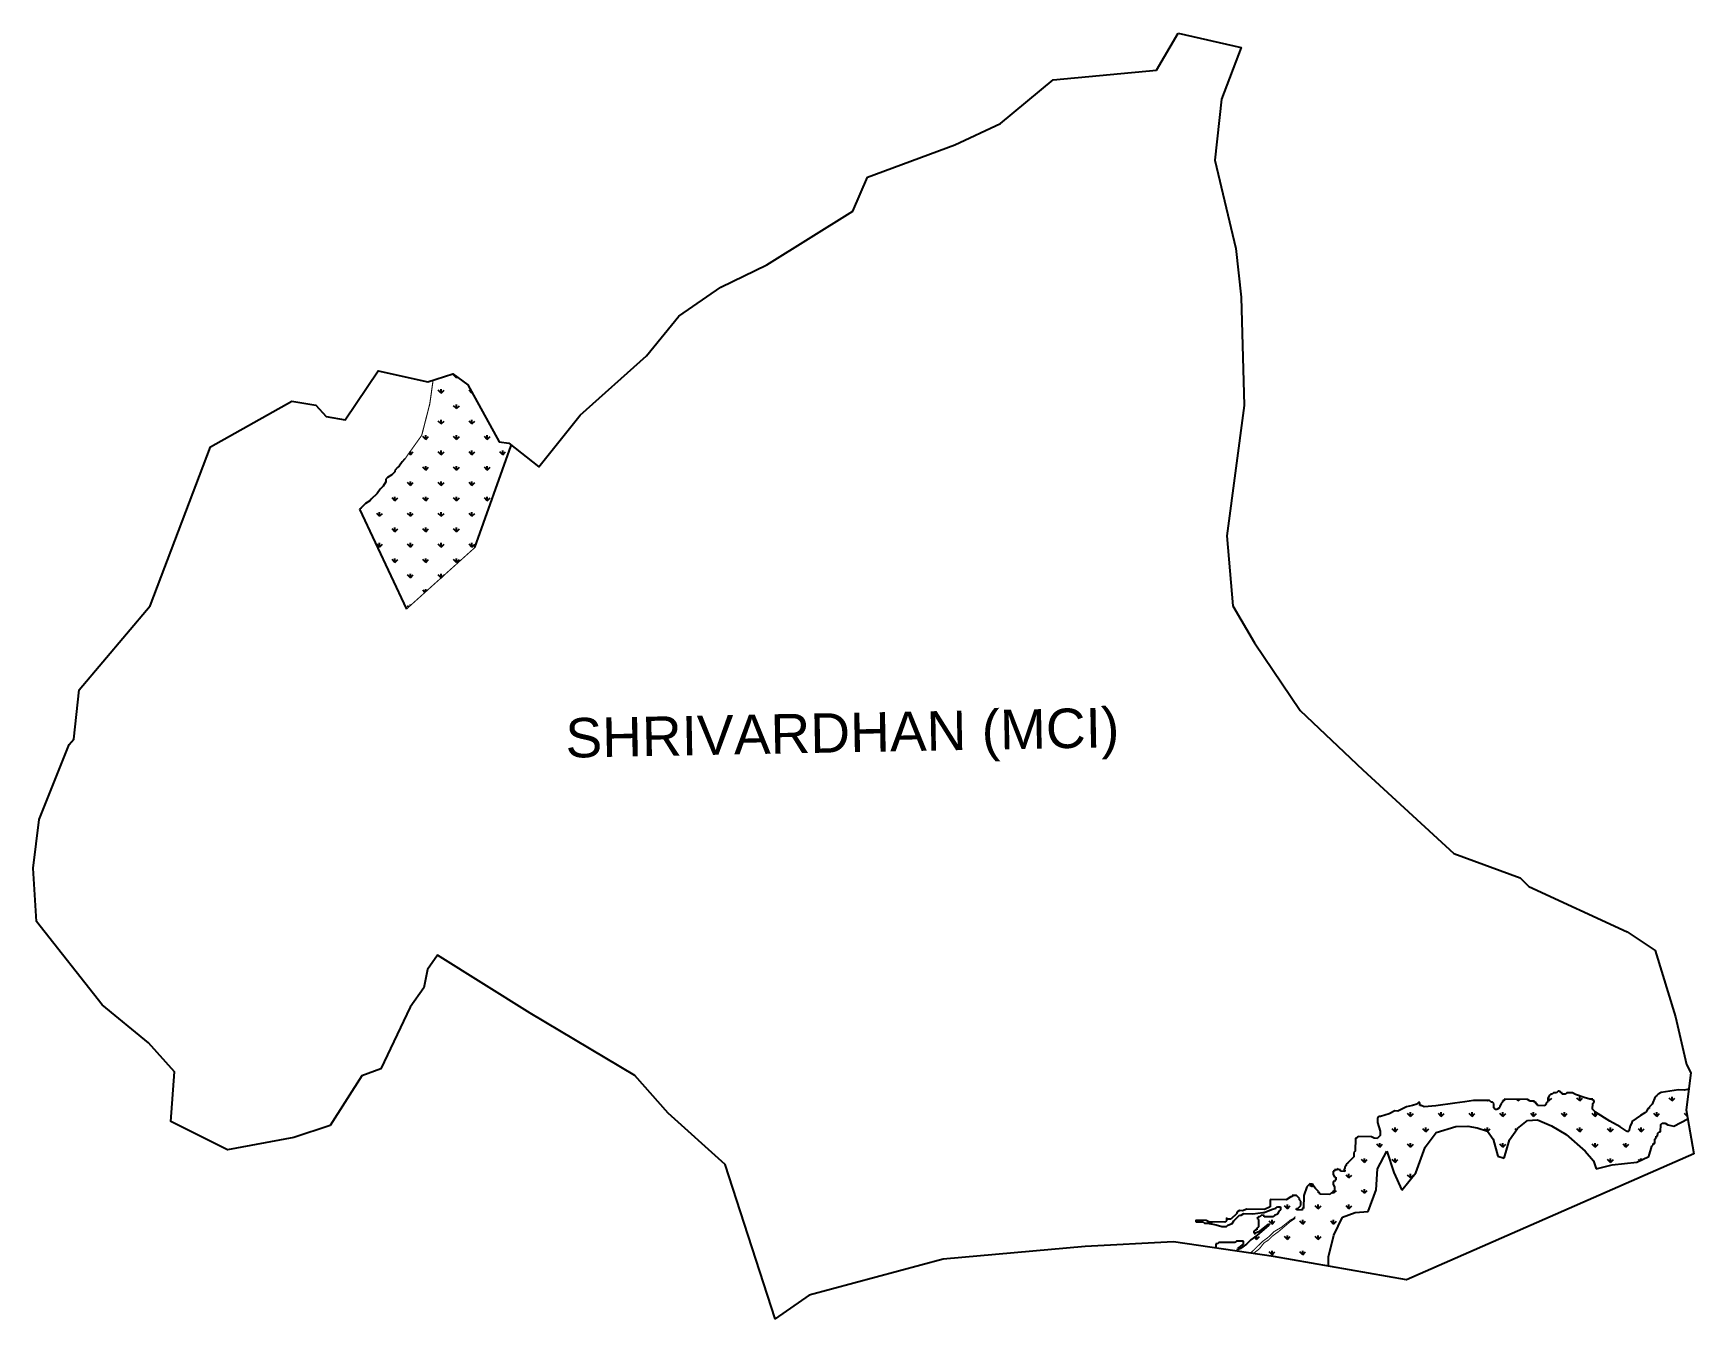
# Model space of a CAD drawing. Header units: metres. Extents: x 287290 to 291869, y 1996410 to 1999955.
import ezdxf

# ---------------------------------------------------------------- set-up
doc = ezdxf.new("R2010")
doc.units = ezdxf.units.M
doc.header["$MEASUREMENT"] = 0
for name, color, linetype in [('MANGROOVES', 112, 'Continuous'), ('village', 3, 'Continuous'), ('VILLAGE NAME', 250, 'Continuous')]:
    doc.layers.add(name, color=color, linetype=linetype)
doc.styles.get("Standard").update_dxf_attribs({"font": 'simplex.shx'})

msp = doc.modelspace()

# ---------------------------------------------------------------- linework, layer by layer
at = {"color": 3, "flags": 128}
msp.add_lwpolyline([(290386.9, 1999852.9), (290447.2, 1999955.2)], dxfattribs=at)
at = {"layer": 'MANGROOVES', "linetype": 'Continuous'}
for p, q in [((288457.1, 1999005), (288449.2, 1999013)), ((288457.1, 1999005), (288457.1, 1999009)), ((288457.1, 1999005), (288459.4, 1999007.3)), ((288414.7, 1998962.6), (288406.8, 1998970.5)), ((288414.7, 1998962.6), (288414.7, 1998973.8)), ((288414.7, 1998962.6), (288422.7, 1998970.5)), ((288499.6, 1998962.6), (288491.6, 1998970.5)), ((288499.6, 1998962.6), (288499.6, 1998964.6)), ((288499.6, 1998962.6), (288500.3, 1998963.3)), ((288457.1, 1998920.2), (288449.2, 1998928.1)), ((288457.1, 1998920.2), (288457.1, 1998931.4)), ((288457.1, 1998920.2), (288465.1, 1998928.1)), ((288414.7, 1998877.7), (288406.8, 1998885.7)), ((288414.7, 1998877.7), (288414.7, 1998889)), ((288414.7, 1998877.7), (288422.7, 1998885.7)), ((288499.6, 1998877.7), (288491.6, 1998885.7)), ((288499.6, 1998877.7), (288499.6, 1998889)), ((288499.6, 1998877.7), (288507.5, 1998885.7)), ((288372.3, 1998835.3), (288364.3, 1998843.3)), ((288372.3, 1998835.3), (288372.3, 1998846.6)), ((288372.3, 1998835.3), (288380.2, 1998843.3)), ((288457.1, 1998835.3), (288449.2, 1998843.3)), ((288457.1, 1998835.3), (288457.1, 1998846.6)), ((288457.1, 1998835.3), (288465.1, 1998843.3)), ((288542, 1998835.3), (288534, 1998843.3)), ((288542, 1998835.3), (288542, 1998846.6)), ((288542, 1998835.3), (288549.9, 1998843.3)), ((288329.9, 1998792.9), (288325.8, 1998797)), ((288329.9, 1998792.9), (288329.9, 1998802.6)), ((288329.9, 1998792.9), (288337.8, 1998800.8)), ((288414.7, 1998792.9), (288406.8, 1998800.8)), ((288414.7, 1998792.9), (288414.7, 1998804.1)), ((288414.7, 1998792.9), (288422.7, 1998800.8)), ((288499.6, 1998792.9), (288491.6, 1998800.8)), ((288499.6, 1998792.9), (288499.6, 1998804.1)), ((288499.6, 1998792.9), (288507.5, 1998800.8)), ((288584.4, 1998792.9), (288576.5, 1998800.8)), ((288584.4, 1998792.9), (288584.4, 1998804.1)), ((288584.4, 1998792.9), (288592.4, 1998800.8)), ((288329.9, 1998708), (288329.9, 1998719.3)), ((288372.3, 1998750.5), (288364.3, 1998758.4)), ((288372.3, 1998750.5), (288372.3, 1998761.7)), ((288372.3, 1998750.5), (288380.2, 1998758.4)), ((288414.7, 1998708), (288414.7, 1998719.3)), ((288457.1, 1998750.5), (288449.2, 1998758.4)), ((288457.1, 1998750.5), (288457.1, 1998761.7)), ((288457.1, 1998750.5), (288465.1, 1998758.4)), ((288499.6, 1998708), (288499.6, 1998719.3)), ((288542, 1998750.5), (288534, 1998758.4)), ((288542, 1998750.5), (288542, 1998761.7)), ((288542, 1998750.5), (288549.9, 1998758.4)), ((288287.4, 1998665.6), (288279.5, 1998673.6)), ((288287.4, 1998665.6), (288287.4, 1998676.9)), ((288287.4, 1998665.6), (288295.4, 1998673.6)), ((288329.9, 1998708), (288321.9, 1998716)), ((288329.9, 1998708), (288337.8, 1998716)), ((288372.3, 1998665.6), (288364.3, 1998673.6)), ((288372.3, 1998665.6), (288372.3, 1998676.9)), ((288372.3, 1998665.6), (288380.2, 1998673.6)), ((288414.7, 1998708), (288406.8, 1998716)), ((288414.7, 1998708), (288422.7, 1998716)), ((288457.1, 1998665.6), (288449.2, 1998673.6)), ((288457.1, 1998665.6), (288457.1, 1998676.9)), ((288457.1, 1998665.6), (288465.1, 1998673.6)), ((288499.6, 1998708), (288491.6, 1998716)), ((288499.6, 1998708), (288507.5, 1998716)), ((288542, 1998665.6), (288534, 1998673.6)), ((288542, 1998665.6), (288542, 1998676.9)), ((288542, 1998665.6), (288549.9, 1998673.6)), ((288245, 1998623.2), (288237.1, 1998631.1)), ((288245, 1998623.2), (288245, 1998634.4)), ((288245, 1998623.2), (288253, 1998631.1)), ((288329.9, 1998623.2), (288321.9, 1998631.1)), ((288329.9, 1998623.2), (288329.9, 1998634.4)), ((288329.9, 1998623.2), (288337.8, 1998631.1)), ((288414.7, 1998623.2), (288406.8, 1998631.1)), ((288414.7, 1998623.2), (288414.7, 1998634.4)), ((288414.7, 1998623.2), (288422.7, 1998631.1)), ((288499.6, 1998623.2), (288491.6, 1998631.1)), ((288499.6, 1998623.2), (288499.6, 1998634.4)), ((288499.6, 1998623.2), (288507.5, 1998631.1)), ((288287.4, 1998580.7), (288279.5, 1998588.7)), ((288287.4, 1998580.7), (288287.4, 1998592)), ((288287.4, 1998580.7), (288295.4, 1998588.7)), ((288372.3, 1998580.7), (288364.3, 1998588.7)), ((288372.3, 1998580.7), (288372.3, 1998592)), ((288372.3, 1998580.7), (288380.2, 1998588.7)), ((288457.1, 1998580.7), (288449.2, 1998588.7)), ((288457.1, 1998580.7), (288457.1, 1998592)), ((288457.1, 1998580.7), (288465.1, 1998588.7)), ((288245, 1998538.3), (288237.1, 1998546.3)), ((288245, 1998538.3), (288245, 1998549.6)), ((288245, 1998538.3), (288253, 1998546.3)), ((288329.9, 1998538.3), (288321.9, 1998546.3)), ((288329.9, 1998538.3), (288329.9, 1998549.6)), ((288329.9, 1998538.3), (288337.8, 1998546.3)), ((288414.7, 1998538.3), (288406.8, 1998546.3)), ((288414.7, 1998538.3), (288414.7, 1998549.6)), ((288414.7, 1998538.3), (288422.7, 1998546.3)), ((288499.6, 1998538.3), (288491.6, 1998546.3)), ((288499.6, 1998538.3), (288499.6, 1998549.6)), ((288499.6, 1998538.3), (288507.5, 1998546.3)), ((288287.4, 1998495.9), (288279.5, 1998503.9)), ((288287.4, 1998495.9), (288287.4, 1998507.1)), ((288287.4, 1998495.9), (288295.4, 1998503.9)), ((288372.3, 1998495.9), (288364.3, 1998503.9)), ((288372.3, 1998495.9), (288372.3, 1998507.1)), ((288372.3, 1998495.9), (288380.2, 1998503.9)), ((288457.1, 1998495.9), (288449.2, 1998503.9)), ((288457.1, 1998495.9), (288457.1, 1998507.1)), ((288457.1, 1998495.9), (288465.1, 1998503.9)), ((288329.9, 1998453.5), (288321.9, 1998461.4)), ((288329.9, 1998453.5), (288329.9, 1998464.7)), ((288329.9, 1998453.5), (288337.8, 1998461.4)), ((288414.7, 1998453.5), (288406.8, 1998461.4)), ((288414.7, 1998453.5), (288414.7, 1998464.7)), ((288414.7, 1998453.5), (288422.7, 1998461.4)), ((288295.2, 1998418.8), (288295.4, 1998419)), ((288370.1, 1998413.2), (288364.3, 1998419)), ((288372.3, 1998415.2), (288372.3, 1998422.3)), ((288325.4, 1998373.1), (288321.9, 1998376.6)), ((288329.9, 1998377), (288329.9, 1998379.9)), ((291087.6, 1996968.5), (291087.6, 1996979.8)), ((291172.4, 1996968.5), (291172.4, 1996979.8)), ((291257.3, 1996968.5), (291257.3, 1996979.8)), ((291299.7, 1997011), (291298.5, 1997012.1)), ((291299.7, 1997011), (291299.7, 1997012.1)), ((291299.7, 1997011), (291300.8, 1997012.1)), ((291342.1, 1996968.5), (291342.1, 1996979.8)), ((291384.6, 1997011), (291380.5, 1997015.1)), ((291384.6, 1997011), (291384.6, 1997015)), ((291384.6, 1997011), (291388.6, 1997015)), ((291427, 1996968.5), (291427, 1996979.8)), ((291469.4, 1997011), (291465.9, 1997014.5)), ((291469.4, 1997011), (291469.4, 1997022.2)), ((291469.4, 1997011), (291477.4, 1997018.9)), ((291511.8, 1996968.5), (291511.8, 1996979.8)), ((291554.3, 1997011), (291546.3, 1997018.9)), ((291554.3, 1997011), (291554.3, 1997022.2)), ((291554.3, 1997011), (291562.2, 1997018.9)), ((291596.7, 1996968.5), (291596.7, 1996979.8)), ((291766.4, 1996968.5), (291766.4, 1996979.8)), ((291808.8, 1997011), (291800.9, 1997018.9)), ((291808.8, 1997011), (291808.8, 1997022.2)), ((291808.8, 1997011), (291816.8, 1997018.9)), ((291045.2, 1996926.1), (291037.2, 1996934.1)), ((291045.2, 1996926.1), (291045.2, 1996937.4)), ((291045.2, 1996926.1), (291053.1, 1996934.1)), ((291087.6, 1996968.5), (291079.6, 1996976.5)), ((291087.6, 1996968.5), (291095.5, 1996976.5)), ((291130, 1996926.1), (291122, 1996934.1)), ((291130, 1996926.1), (291130, 1996937.4)), ((291130, 1996926.1), (291138, 1996934.1)), ((291172.4, 1996968.5), (291164.5, 1996976.5)), ((291172.4, 1996968.5), (291180.4, 1996976.5)), ((291257.3, 1996968.5), (291249.3, 1996976.5)), ((291257.3, 1996968.5), (291265.2, 1996976.5)), ((291296.7, 1996929.2), (291291.8, 1996934.1)), ((291299.7, 1996928.3), (291299.7, 1996937.4)), ((291300.9, 1996927.3), (291307.7, 1996934.1)), ((291342.1, 1996968.5), (291334.2, 1996976.5)), ((291342.1, 1996968.5), (291350.1, 1996976.5)), ((291379.8, 1996930.9), (291376.6, 1996934.1)), ((291384.6, 1996936.6), (291384.6, 1996937.4)), ((291427, 1996968.5), (291419, 1996976.5)), ((291427, 1996968.5), (291434.9, 1996976.5)), ((291511.8, 1996968.5), (291503.9, 1996976.5)), ((291511.8, 1996968.5), (291519.8, 1996976.5)), ((291554.3, 1996926.1), (291546.3, 1996934.1)), ((291554.3, 1996926.1), (291554.3, 1996937.4)), ((291554.3, 1996926.1), (291562.2, 1996934.1)), ((291596.7, 1996968.5), (291588.7, 1996976.5)), ((291596.7, 1996968.5), (291604.3, 1996976.1)), ((291639.1, 1996926.1), (291631.2, 1996934.1)), ((291639.1, 1996926.1), (291639.1, 1996937.4)), ((291639.1, 1996926.1), (291647.1, 1996934.1)), ((291724, 1996926.1), (291716, 1996934.1)), ((291724, 1996926.1), (291724, 1996937.4)), ((291724, 1996926.1), (291731.9, 1996934.1)), ((291766.4, 1996968.5), (291758.4, 1996976.5)), ((291766.4, 1996968.5), (291774.4, 1996976.5)), ((291850.6, 1996969.2), (291843.3, 1996976.5)), ((291002.7, 1996883.7), (290994.8, 1996891.6)), ((291002.7, 1996883.7), (291002.7, 1996894.9)), ((291002.7, 1996883.7), (291010.7, 1996891.6)), ((291087.6, 1996883.7), (291079.6, 1996891.6)), ((291087.6, 1996883.7), (291087.6, 1996894.9)), ((291087.6, 1996883.7), (291095.5, 1996891.6)), ((291342.1, 1996883.7), (291334.2, 1996891.6)), ((291342.1, 1996883.7), (291342.1, 1996894.9)), ((291342.1, 1996883.7), (291350.1, 1996891.6)), ((291596.7, 1996883.7), (291588.7, 1996891.6)), ((291596.7, 1996883.7), (291596.7, 1996894.9)), ((291596.7, 1996883.7), (291604.6, 1996891.6)), ((291681.5, 1996883.7), (291673.6, 1996891.6)), ((291681.5, 1996883.7), (291681.5, 1996894.9)), ((291681.5, 1996883.7), (291689.5, 1996891.6)), ((290960.3, 1996841.3), (290952.3, 1996849.2)), ((290960.3, 1996841.3), (290960.3, 1996852.5)), ((290960.3, 1996841.3), (290968.3, 1996849.2)), ((291045.2, 1996841.3), (291037.2, 1996849.2)), ((291045.2, 1996841.3), (291045.2, 1996852.5)), ((291045.2, 1996841.3), (291053.1, 1996849.2)), ((291639.1, 1996841.3), (291631.2, 1996849.2)), ((291639.1, 1996841.3), (291639.1, 1996852.5)), ((291639.1, 1996841.3), (291647.1, 1996849.2)), ((291719.3, 1996845.9), (291716, 1996849.2)), ((291724, 1996848.2), (291724, 1996852.5)), ((290917.9, 1996798.8), (290909.9, 1996806.8)), ((290917.9, 1996798.8), (290917.9, 1996810.1)), ((290917.9, 1996798.8), (290925.8, 1996806.8)), ((290995.7, 1996805.9), (290994.8, 1996806.8)), ((291087.6, 1996798.8), (291079.6, 1996806.8)), ((291087.6, 1996798.8), (291087.6, 1996810.1)), ((291087.6, 1996798.8), (291095.5, 1996806.8)), ((290798.1, 1996763.9), (290798.5, 1996764.4)), ((290875.4, 1996756.4), (290873.6, 1996758.3)), ((290875.4, 1996756.4), (290883.4, 1996764.4)), ((290875.4, 1996756.4), (290875.4, 1996763)), ((290960.3, 1996756.4), (290952.3, 1996764.4)), ((290960.3, 1996756.4), (290960.3, 1996767.7)), ((290960.3, 1996756.4), (290968.3, 1996764.4)), ((290748.2, 1996714), (290740.2, 1996721.9)), ((290748.2, 1996714), (290748.2, 1996725.2)), ((290748.2, 1996714), (290756.1, 1996721.9)), ((290833, 1996714), (290825.1, 1996721.9)), ((290833, 1996714), (290833, 1996725.2)), ((290833, 1996714), (290841, 1996721.9)), ((290917.9, 1996714), (290909.9, 1996721.9)), ((290917.9, 1996714), (290917.9, 1996725.2)), ((290917.9, 1996714), (290925.8, 1996721.9)), ((290535.4, 1996672.2), (290528.1, 1996679.5)), ((290536, 1996672.1), (290536, 1996677.5)), ((290536.5, 1996672), (290541.9, 1996677.4)), ((290705.7, 1996671.6), (290697.8, 1996679.5)), ((290705.7, 1996671.6), (290705.7, 1996682.8)), ((290705.7, 1996671.6), (290713.7, 1996679.5)), ((290790.6, 1996671.6), (290782.6, 1996679.5)), ((290790.6, 1996671.6), (290790.6, 1996682.8)), ((290790.6, 1996671.6), (290798.5, 1996679.5)), ((290875.4, 1996671.6), (290867.5, 1996679.5)), ((290875.4, 1996671.6), (290875.4, 1996682.8)), ((290875.4, 1996671.6), (290883.4, 1996679.5)), ((290663.3, 1996629.1), (290657.3, 1996635.1)), ((290663.3, 1996629.1), (290663.3, 1996639.5)), ((290663.3, 1996629.1), (290671.3, 1996637.1)), ((290748.2, 1996629.1), (290740.2, 1996637.1)), ((290748.2, 1996629.1), (290748.2, 1996640.4)), ((290748.2, 1996629.1), (290756.1, 1996637.1)), ((290833, 1996629.1), (290825.1, 1996637.1)), ((290833, 1996629.1), (290833, 1996640.4)), ((290833, 1996629.1), (290841, 1996637.1)), ((290620.9, 1996595.1), (290620.9, 1996598)), ((290628.2, 1996594), (290628.8, 1996594.7)), ((290705.7, 1996586.7), (290697.8, 1996594.7)), ((290705.7, 1996586.7), (290705.7, 1996598)), ((290705.7, 1996586.7), (290713.7, 1996594.7)), ((290790.6, 1996586.7), (290782.6, 1996594.7)), ((290790.6, 1996586.7), (290790.6, 1996598)), ((290790.6, 1996586.7), (290798.5, 1996594.7))]:
    msp.add_line(p, q, dxfattribs=at)
at = {"layer": 'MANGROOVES'}
for p, q in [((288507.6, 1998536.9), (288608.2, 1998818.3)), ((288306.9, 1998773.3), (288298.8, 1998761.4)), ((288315, 1998781.3), (288306.9, 1998773.3)), ((288262.5, 1998717.8), (288254.4, 1998705.9)), ((288266.6, 1998729.7), (288262.5, 1998725.8)), ((288262.5, 1998725.8), (288262.5, 1998717.8)), ((288278.6, 1998737.6), (288266.6, 1998729.7)), ((288286.7, 1998745.5), (288278.6, 1998737.6)), ((288294.8, 1998757.5), (288286.7, 1998749.5)), ((288286.7, 1998749.5), (288286.7, 1998745.5)), ((288298.8, 1998761.4), (288294.8, 1998757.5)), ((288238.2, 1998686), (288222.1, 1998670.2)), ((288246.3, 1998697.9), (288238.2, 1998686)), ((288254.4, 1998705.9), (288246.3, 1998697.9)), ((288193.9, 1998646.4), (288189.8, 1998642.5)), ((288189.8, 1998642.5), (288319.3, 1998367.5)), ((288197.9, 1998650.4), (288193.9, 1998646.4)), ((288206, 1998658.3), (288197.9, 1998650.4)), ((288218, 1998666.2), (288206, 1998658.3)), ((288222.1, 1998670.2), (288218, 1998666.2)), ((291470.1, 1997025.9), (291466, 1997018)), ((291474.1, 1997029.9), (291470.1, 1997025.9)), ((291478.1, 1997029.8), (291474.1, 1997029.9)), ((291482.2, 1997033.8), (291478.1, 1997029.8)), ((291490.2, 1997033.7), (291482.2, 1997033.8)), ((291494.3, 1997037.6), (291490.2, 1997033.7)), ((291498.3, 1997037.6), (291494.3, 1997037.6)), ((291502.2, 1997033.5), (291498.3, 1997037.6)), ((291506.2, 1997033.5), (291502.2, 1997033.5)), ((291506.2, 1997029.5), (291506.2, 1997033.5)), ((291514.2, 1997029.3), (291506.2, 1997029.5)), ((291518.3, 1997033.3), (291514.2, 1997029.3)), ((291534.3, 1997033.1), (291518.3, 1997033.3)), ((291542.2, 1997029), (291534.3, 1997033.1)), ((291566.2, 1997020.7), (291542.2, 1997029)), ((291766.6, 1997026), (291762.5, 1997022.1)), ((291770.7, 1997030), (291766.6, 1997026)), ((291778.7, 1997033.9), (291770.7, 1997030)), ((291802.8, 1997037.6), (291778.7, 1997033.9)), ((291826.9, 1997041.3), (291802.8, 1997037.6)), ((291842.9, 1997041.1), (291826.9, 1997041.3)), ((291854.9, 1997043.9), (291842.9, 1997041.1)), ((291044.8, 1996983.4), (291028.7, 1996975.6)), ((291052.8, 1996983.3), (291044.8, 1996983.4)), ((291077, 1996995), (291052.8, 1996983.3)), ((291093.1, 1996998.8), (291077, 1996995)), ((291105.1, 1997002.6), (291093.1, 1996998.8)), ((291109.2, 1997006.6), (291105.1, 1997002.6)), ((291113.2, 1997006.5), (291109.2, 1997006.6)), ((291113.1, 1996998.5), (291113.2, 1997006.5)), ((291117.1, 1996998.5), (291113.1, 1996998.5)), ((291125.1, 1996994.4), (291117.1, 1996998.5)), ((291157.2, 1996998), (291125.1, 1996994.4)), ((291209.4, 1997005.3), (291157.2, 1996998)), ((291237.5, 1997008.9), (291209.4, 1997005.3)), ((291261.5, 1997012.6), (291237.5, 1997008.9)), ((291305.6, 1997012), (291261.5, 1997012.6)), ((291309.6, 1997008), (291305.6, 1997012)), ((291313.6, 1997007.9), (291309.6, 1997008)), ((291317.5, 1997003.9), (291313.6, 1997007.9)), ((291317.4, 1996991.8), (291317.5, 1997003.9)), ((291321.3, 1996987.8), (291317.4, 1996991.8)), ((291325.3, 1996987.7), (291321.3, 1996987.8)), ((291333.4, 1996991.6), (291325.3, 1996987.7)), ((291333.5, 1996995.6), (291333.4, 1996991.6)), ((291337.6, 1997003.6), (291333.5, 1996995.6)), ((291341.6, 1997007.6), (291337.6, 1997003.6)), ((291341.7, 1997011.6), (291341.6, 1997007.6)), ((291345.7, 1997011.5), (291341.7, 1997011.6)), ((291409.8, 1997014.7), (291345.7, 1997015.5)), ((291345.7, 1997015.5), (291345.7, 1997011.5)), ((291417.8, 1997010.6), (291409.8, 1997014.7)), ((291429.8, 1997010.4), (291417.8, 1997010.6)), ((291429.8, 1997006.4), (291429.8, 1997010.4)), ((291433.8, 1997006.4), (291429.8, 1997006.4)), ((291433.7, 1997002.3), (291433.8, 1997006.4)), ((291437.7, 1997002.3), (291433.7, 1997002.3)), ((291437.7, 1996998.3), (291437.7, 1997002.3)), ((291457.7, 1996998), (291437.7, 1996998.3)), ((291461.8, 1997002), (291457.7, 1996998)), ((291465.9, 1997009.9), (291461.8, 1997006)), ((291461.8, 1997006), (291461.8, 1997002)), ((291466, 1997018), (291465.9, 1997009.9)), ((291582.2, 1997016.4), (291566.2, 1997020.7)), ((291590.2, 1997016.3), (291582.2, 1997016.4)), ((291589.8, 1996988.3), (291590, 1997004.3)), ((291597.7, 1996980.2), (291589.8, 1996988.3)), ((291590, 1997004.3), (291594.1, 1997008.3)), ((291590.1, 1997012.3), (291590.2, 1997016.3)), ((291594.1, 1997012.3), (291590.1, 1997012.3)), ((291594.1, 1997008.3), (291594.1, 1997012.3)), ((291637.5, 1996955.6), (291597.7, 1996980.2)), ((291733.9, 1996978.4), (291721.8, 1996970.5)), ((291738, 1996982.3), (291733.9, 1996978.4)), ((291742.1, 1996990.3), (291738, 1996982.3)), ((291746.1, 1996990.2), (291742.1, 1996990.3)), ((291754.3, 1997002.2), (291746.1, 1996994.3)), ((291746.1, 1996994.3), (291746.1, 1996990.2)), ((291762.5, 1997022.1), (291754.3, 1997002.2)), ((290996.5, 1996964), (290996.3, 1996952)), ((290996.3, 1996952), (291004, 1996927.8)), ((291000.5, 1996967.9), (290996.5, 1996964)), ((291004.5, 1996967.9), (291000.5, 1996967.9)), ((291028.7, 1996975.6), (291004.5, 1996967.9)), ((291158.8, 1996924.4), (291212.6, 1996940.2)), ((291212.6, 1996940.2), (291245.6, 1996941.1)), ((291245.6, 1996941.1), (291271.6, 1996936.7)), ((291271.6, 1996936.7), (291300.3, 1996928.1)), ((291360.4, 1996903.9), (291382.8, 1996935.2)), ((291382.8, 1996935.2), (291410.6, 1996956.8)), ((291410.6, 1996956.8), (291438.1, 1996959.2)), ((291438.1, 1996959.2), (291476.3, 1996942.2)), ((291476.3, 1996942.2), (291517.2, 1996918.4)), ((291665.3, 1996939.2), (291637.5, 1996955.6)), ((291685.2, 1996926.9), (291665.3, 1996939.2)), ((291693.4, 1996942.8), (291689.2, 1996926.9)), ((291697.5, 1996950.8), (291693.4, 1996942.8)), ((291721.8, 1996970.5), (291697.5, 1996954.8)), ((291697.5, 1996954.8), (291697.5, 1996950.8)), ((291777.3, 1996925.7), (291777.6, 1996945.8)), ((291777.6, 1996945.8), (291781.6, 1996949.7)), ((291781.6, 1996949.7), (291789.6, 1996949.6)), ((291789.6, 1996949.6), (291797.6, 1996945.5)), ((291797.6, 1996945.5), (291813.6, 1996941.3)), ((291813.6, 1996941.3), (291852, 1996961.3)), ((290935.6, 1996908.7), (290935.2, 1996872.6)), ((290939.6, 1996908.6), (290935.6, 1996908.7)), ((290943.7, 1996912.6), (290939.6, 1996908.6)), ((290979.8, 1996912.1), (290943.7, 1996912.6)), ((290987.7, 1996908), (290979.8, 1996912.1)), ((290995.7, 1996907.9), (290987.7, 1996908)), ((291003.8, 1996915.8), (290995.7, 1996907.9)), ((291004, 1996927.8), (291003.8, 1996915.8)), ((291128, 1996883.6), (291158.8, 1996924.4)), ((291300.3, 1996928.1), (291315.1, 1996905.9)), ((291315.1, 1996905.9), (291328.3, 1996859.1)), ((291346, 1996853.3), (291360.4, 1996903.9)), ((291517.2, 1996918.4), (291568.8, 1996872.4)), ((291689.2, 1996926.9), (291685.2, 1996926.9)), ((291744.4, 1996858), (291752.7, 1996886)), ((291752.7, 1996886), (291756.8, 1996889.9)), ((291756.8, 1996889.9), (291756.9, 1996893.9)), ((291756.9, 1996893.9), (291760.9, 1996893.9)), ((291760.9, 1996893.9), (291761, 1996905.9)), ((291761, 1996905.9), (291765.1, 1996909.8)), ((291765.1, 1996909.8), (291765.1, 1996913.9)), ((291765.1, 1996913.9), (291769.1, 1996913.8)), ((291769.1, 1996913.8), (291769.2, 1996921.8)), ((291769.2, 1996921.8), (291773.3, 1996925.8)), ((291773.3, 1996925.8), (291777.3, 1996925.7)), ((290914.7, 1996840.8), (290910.6, 1996836.9)), ((290922.8, 1996848.7), (290914.7, 1996840.8)), ((290926.9, 1996852.7), (290922.8, 1996848.7)), ((290930.9, 1996856.6), (290926.9, 1996852.7)), ((290931.1, 1996868.7), (290930.9, 1996856.6)), ((290935.2, 1996872.6), (290931.1, 1996868.7)), ((290996.8, 1996823.6), (291022.1, 1996872.7)), ((291022.1, 1996872.7), (291042, 1996813.4)), ((291102.4, 1996812.6), (291128, 1996883.6)), ((291328.3, 1996859.1), (291346, 1996853.3)), ((291568.8, 1996872.4), (291591.8, 1996846)), ((291591.8, 1996846), (291599.7, 1996823.8)), ((291643.9, 1996835.3), (291712.1, 1996842.4)), ((291712.1, 1996842.4), (291744.4, 1996858)), ((290874.3, 1996817.3), (290874.2, 1996809.3)), ((290874.2, 1996809.3), (290878.1, 1996801.2)), ((290878.3, 1996817.3), (290874.3, 1996817.3)), ((290878.1, 1996801.2), (290882.1, 1996801.2)), ((290878.4, 1996821.3), (290878.3, 1996817.3)), ((290886.4, 1996821.2), (290878.4, 1996821.3)), ((290882.1, 1996801.2), (290882, 1996793.2)), ((290886.5, 1996825.2), (290886.4, 1996821.2)), ((290890.4, 1996821.1), (290886.5, 1996825.2)), ((290894.4, 1996821), (290890.4, 1996821.1)), ((290894.4, 1996817), (290894.4, 1996821)), ((290906.4, 1996816.9), (290894.4, 1996817)), ((290906.5, 1996824.9), (290902.4, 1996820.9)), ((290902.4, 1996820.9), (290906.4, 1996820.9)), ((290906.4, 1996820.9), (290906.4, 1996816.9)), ((290910.6, 1996832.9), (290906.5, 1996828.9)), ((290906.5, 1996828.9), (290906.5, 1996824.9)), ((290910.6, 1996836.9), (290910.6, 1996832.9)), ((290993.3, 1996766), (290996.8, 1996823.6)), ((291042, 1996813.4), (291063.3, 1996765.1)), ((291063.3, 1996765.1), (291102.4, 1996812.6)), ((291599.7, 1996823.8), (291643.9, 1996835.3)), ((290761.3, 1996750.7), (290761.2, 1996746.6)), ((290773.3, 1996750.5), (290761.3, 1996750.7)), ((290781.2, 1996742.4), (290773.3, 1996750.5)), ((290793.3, 1996750.2), (290792.8, 1996714.2)), ((290801.6, 1996774.2), (290793.3, 1996750.2)), ((290805.7, 1996778.1), (290801.6, 1996774.2)), ((290809.8, 1996782.1), (290805.7, 1996778.1)), ((290817.7, 1996774), (290809.7, 1996778.1)), ((290809.7, 1996778.1), (290813.7, 1996778)), ((290813.8, 1996782), (290809.8, 1996782.1)), ((290813.8, 1996782), (290813.7, 1996778)), ((290813.7, 1996778), (290813.8, 1996782)), ((290813.7, 1996778), (290817.7, 1996778)), ((290817.8, 1996782), (290813.8, 1996782)), ((290817.7, 1996778), (290817.7, 1996774)), ((290821.7, 1996773.9), (290817.8, 1996782)), ((290825.6, 1996769.9), (290821.7, 1996773.9)), ((290829.6, 1996765.8), (290825.6, 1996769.9)), ((290833.5, 1996761.7), (290829.6, 1996765.8)), ((290833.5, 1996757.7), (290833.5, 1996761.7)), ((290837.5, 1996757.7), (290833.5, 1996757.7)), ((290837.4, 1996753.7), (290837.5, 1996757.7)), ((290865.5, 1996753.3), (290837.4, 1996753.7)), ((290869.5, 1996757.3), (290865.5, 1996753.3)), ((290873.5, 1996757.2), (290869.5, 1996757.3)), ((290873.6, 1996761.2), (290873.5, 1996757.2)), ((290877.7, 1996765.2), (290873.6, 1996761.2)), ((290874, 1996789.3), (290873.9, 1996781.2)), ((290873.9, 1996781.2), (290877.8, 1996773.2)), ((290878, 1996789.2), (290874, 1996789.3)), ((290877.8, 1996773.2), (290877.7, 1996765.2)), ((290882, 1996793.2), (290878, 1996789.2)), ((290970.5, 1996705.9), (290993.3, 1996766)), ((290608.4, 1996704.6), (290608.3, 1996700.6)), ((290616.5, 1996708.5), (290608.4, 1996704.6)), ((290624.5, 1996708.4), (290616.5, 1996708.5)), ((290636.5, 1996712.2), (290624.5, 1996708.4)), ((290684.6, 1996711.6), (290636.5, 1996712.2)), ((290652.4, 1996700), (290680.5, 1996703.6)), ((290680.5, 1996703.6), (290684.5, 1996703.6)), ((290684.5, 1996703.6), (290704.7, 1996711.3)), ((290700.8, 1996719.4), (290684.6, 1996711.6)), ((290701, 1996739.4), (290700.8, 1996719.4)), ((290745.1, 1996738.8), (290701, 1996739.4)), ((290704.7, 1996711.3), (290716.7, 1996715.2)), ((290716.7, 1996715.2), (290720.8, 1996719.1)), ((290724.6, 1996707.1), (290720.5, 1996699.1)), ((290720.8, 1996719.1), (290728.8, 1996719)), ((290728.7, 1996711), (290724.6, 1996707.1)), ((290728.8, 1996719), (290728.7, 1996711)), ((290757.2, 1996746.7), (290745.1, 1996738.8)), ((290761.2, 1996746.6), (290757.2, 1996746.7)), ((290772.8, 1996710.4), (290772.8, 1996714.4)), ((290772.8, 1996714.4), (290776.8, 1996714.4)), ((290788.8, 1996710.2), (290772.8, 1996710.4)), ((290776.8, 1996714.4), (290780.9, 1996718.3)), ((290780.9, 1996718.3), (290784.9, 1996722.3)), ((290781.1, 1996738.4), (290781.2, 1996742.4)), ((290785.1, 1996734.3), (290781.1, 1996738.4)), ((290784.9, 1996722.3), (290785.1, 1996734.3)), ((290792.8, 1996714.2), (290788.8, 1996714.2)), ((290788.8, 1996714.2), (290788.8, 1996710.2)), ((290900.3, 1996690.3), (290934.8, 1996703.6)), ((290934.8, 1996703.6), (290970.5, 1996705.9)), ((290524, 1996681.6), (290495.9, 1996682)), ((290495.9, 1996682), (290495.9, 1996678)), ((290495.9, 1996678), (290515.9, 1996677.7)), ((290515.9, 1996677.7), (290519.8, 1996673.7)), ((290519.8, 1996673.7), (290527.9, 1996673.6)), ((290531.9, 1996677.5), (290524, 1996681.6)), ((290527.9, 1996673.6), (290551.8, 1996669.2)), ((290576, 1996676.9), (290531.9, 1996677.5)), ((290551.8, 1996669.2), (290567.8, 1996665)), ((290567.8, 1996665), (290579.8, 1996664.9)), ((290580, 1996680.9), (290576, 1996676.9)), ((290579.8, 1996664.9), (290583.9, 1996668.8)), ((290580.1, 1996688.9), (290580, 1996680.9)), ((290584.1, 1996684.8), (290580.1, 1996688.9)), ((290583.9, 1996668.8), (290596, 1996672.7)), ((290592.1, 1996684.7), (290584.1, 1996684.8)), ((290608.3, 1996700.6), (290592.1, 1996684.7)), ((290596, 1996672.7), (290600.1, 1996680.6)), ((290600.1, 1996680.6), (290604.1, 1996684.6)), ((290604.1, 1996684.6), (290616.3, 1996696.4)), ((290616.3, 1996696.4), (290620.3, 1996696.4)), ((290620.3, 1996696.4), (290628.4, 1996700.3)), ((290628.4, 1996700.3), (290652.4, 1996700)), ((290696.1, 1996667.4), (290663.6, 1996639.7)), ((290668, 1996663.7), (290663.9, 1996659.8)), ((290663.9, 1996659.8), (290663.9, 1996655.7)), ((290668.3, 1996691.8), (290664.3, 1996687.8)), ((290664.3, 1996687.8), (290668.2, 1996683.7)), ((290668.2, 1996683.7), (290668, 1996663.7)), ((290672.3, 1996691.7), (290668.3, 1996691.8)), ((290671.8, 1996651.6), (290696.1, 1996671.4)), ((290676.4, 1996695.7), (290672.3, 1996691.7)), ((290684.4, 1996695.6), (290676.4, 1996695.7)), ((290684.4, 1996691.5), (290684.4, 1996695.6)), ((290708.4, 1996691.2), (290684.4, 1996691.5)), ((290696.1, 1996671.4), (290700.1, 1996671.3)), ((290700.1, 1996671.3), (290696.1, 1996667.4)), ((290712.5, 1996695.2), (290708.4, 1996691.2)), ((290720.5, 1996699.1), (290712.5, 1996695.2)), ((290876.3, 1996641.2), (290900.3, 1996690.3)), ((290551.2, 1996617.1), (290551, 1996605.1)), ((290555.2, 1996617.1), (290551.2, 1996617.1)), ((290559.2, 1996621), (290555.2, 1996617.1)), ((290603.3, 1996620.5), (290559.2, 1996621)), ((290607.4, 1996624.4), (290603.3, 1996620.5)), ((290627.4, 1996624.2), (290607.4, 1996624.4)), ((290611.1, 1996604.3), (290627.3, 1996616.2)), ((290635.3, 1996616), (290619.1, 1996604.2)), ((290627.3, 1996616.2), (290627.4, 1996624.2)), ((290647.5, 1996627.9), (290635.3, 1996616)), ((290663.6, 1996639.7), (290647.5, 1996627.9)), ((290655.8, 1996651.8), (290655.7, 1996647.8)), ((290655.7, 1996647.8), (290659.7, 1996643.8)), ((290659.9, 1996655.8), (290655.8, 1996651.8)), ((290659.7, 1996647.8), (290671.8, 1996651.6)), ((290659.7, 1996643.8), (290659.7, 1996647.8)), ((290663.9, 1996655.7), (290659.9, 1996655.8)), ((290861.7, 1996581), (290876.3, 1996641.2)), ((290611, 1996600.3), (290611.1, 1996604.3)), ((290619.1, 1996604.2), (290611, 1996600.3)), ((290861.8, 1996555.6), (290861.7, 1996581))]:
    msp.add_line(p, q, dxfattribs=at)
at = {"layer": 'MANGROOVES', "const_width": 2.98}
for points in [[(288392.5, 1998998.6), (288383.5, 1998933.7)], [(288383.5, 1998933.7), (288361.1, 1998846.2)], [(288361.1, 1998846.2), (288323.1, 1998793.2)], [(288323.1, 1998793.2), (288315, 1998781.3)], [(288319.3, 1998367.5), (288507.6, 1998536.9)], [(290645.5, 1996591.8), (290651.1, 1996595.8), (290679.5, 1996623.5), (290695.6, 1996635.3), (290707.8, 1996647.2), (290711.9, 1996651.1), (290732.1, 1996662.9), (290756.4, 1996682.6), (290764.4, 1996686.5), (290768.5, 1996690.4), (290768.4, 1996686.4), (290756.3, 1996678.6), (290723.9, 1996651), (290707.7, 1996639.1), (290695.5, 1996627.3), (290683.4, 1996619.4), (290671.2, 1996603.6), (290654.2, 1996590.3)]]:
    msp.add_lwpolyline(points, dxfattribs=at)
at = {"layer": 'village', "color": 3}
for points in [[(290447.2, 1999955.2, 0), (290621.1, 1999916.1, 0), (290566.1, 1999773.1, 0), (290547.8, 1999605.5, 0), (290606.1, 1999361.9, 0), (290620.4, 1999227.4, 0), (290628.8, 1998928.7, 0), (290580.7, 1998569.1, 0), (290597.9, 1998376.7, 0), (290657.7, 1998273.8, 0), (290783.1, 1998087.4, 0), (290956.1, 1997924.2, 0), (291207.3, 1997693.5, 0), (291390.1, 1997626, 0), (291413.6, 1997602.3, 0), (291684.6, 1997477.3, 0), (291762.5, 1997425.5, 0), (291818.7, 1997243.3, 0), (291848.8, 1997111.3, 0), (291860.6, 1997088.7, 0), (291847.7, 1996986.3, 0), (291868.7, 1996864.8, 0)], [(291868.7, 1996864.8, 0), (291076.9, 1996518, 0), (290710, 1996582.2, 0), (290434.2, 1996622.2, 0), (290190.7, 1996609.5, 0), (289799, 1996574.4, 0), (289429.1, 1996475.9, 0), (289336, 1996410.4, 0), (289197.6, 1996836, 0), (289040.6, 1996977.1, 0), (288948.7, 1997081.2, 0), (288659.7, 1997253.1, 0), (288404.4, 1997413.4, 0), (288376.9, 1997373.3, 0), (288366.9, 1997322.6, 0), (288329.6, 1997269.4, 0), (288248.5, 1997100, 0), (288195.8, 1997080.6, 0), (288109.1, 1996943.2, 0), (288008.8, 1996909.9, 0), (287825.5, 1996875.9, 0), (287669.2, 1996954.4, 0), (287679.8, 1997091.5, 0), (287607.9, 1997171, 0), (287479.8, 1997276.3, 0), (287299.2, 1997505.4, 0), (287289.9, 1997652.5, 0), (287305.9, 1997787, 0), (287388.7, 1997994.1, 0), (287401.5, 1998008.7, 0), (287416.9, 1998144.6, 0), (287612.2, 1998376, 0), (287779, 1998814.6, 0), (288003.2, 1998940.4, 0), (288069.1, 1998930, 0), (288097.4, 1998898.4, 0), (288149.9, 1998889.4, 0), (288241.2, 1999023.9, 0), (288378.3, 1998993.9, 0), (288447.3, 1999016.4, 0), (288488, 1998985.7, 0), (288574.9, 1998828, 0), (288601.1, 1998824.5, 0), (288684.1, 1998759.6, 0), (288797.8, 1998901.7, 0), (288980.6, 1999065.6, 0), (289069.8, 1999175.1, 0), (289186.3, 1999255.2, 0), (289312.4, 1999316.4, 0), (289549.9, 1999464.5, 0), (289589.9, 1999558.2, 0), (289831.2, 1999647.8, 0), (289956.9, 1999706.6, 0), (290102.4, 1999826.8, 0), (290386.9, 1999852.9, 0)]]:
    msp.add_polyline3d(points, dxfattribs=at)

# ---------------------------------------------------------------- texts
at = {"layer": 'VILLAGE NAME', "insert": (288756.3, 1998066.2), "char_height": 108.748, "attachment_point": 1, "rotation": 1.1028}
msp.add_mtext_dynamic_manual_height_columns('{\\fArial|b0|i0|c0|p34;SHRIVARDHAN (MCI)}', width=1571.314, gutter_width=543.7, heights=[0], dxfattribs=at)

doc.saveas('drawing.dxf')
